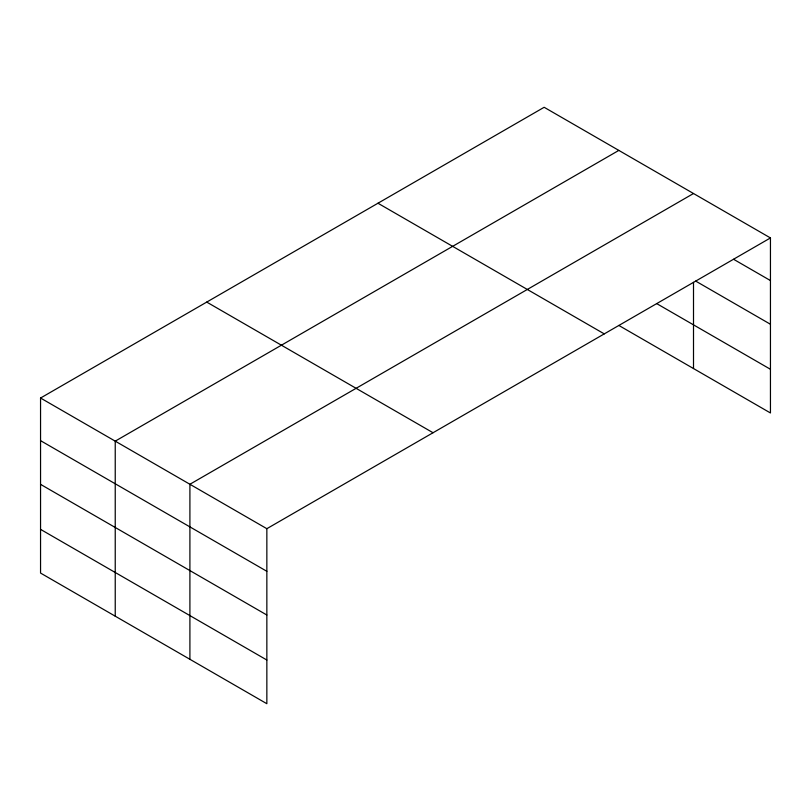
<?xml version="1.0" encoding="UTF-8"?>
<svg xmlns="http://www.w3.org/2000/svg" width="811" height="811" viewBox="0 0 811 811"><rect width="100%" height="100%" fill="white"/><g stroke="black" fill="none" stroke-linecap="round" stroke-linejoin="round"><path stroke-width="1.22" d="M770.45 237.937L544.151 107.285L40.55 398.029L40.55 573.063L266.849 703.715L266.849 528.691L770.45 237.937L770.45 412.971L618.823 325.434M618.823 150.4L115.233 441.143L115.233 616.178M693.506 193.515L189.906 484.268L189.906 659.292M733.6 259.287L770.45 280.565M695.676 281.082L770.45 324.258M656.707 303.608L770.45 369.279M377.956 203.226L604.266 333.889M206.734 302.087L433.044 432.739M40.55 398.029L266.849 528.691M40.55 440.657L266.849 571.309M40.55 484.349L266.849 615.012M40.55 529.37L266.849 660.022M693.506 282.34L693.506 368.549"/></g></svg>
